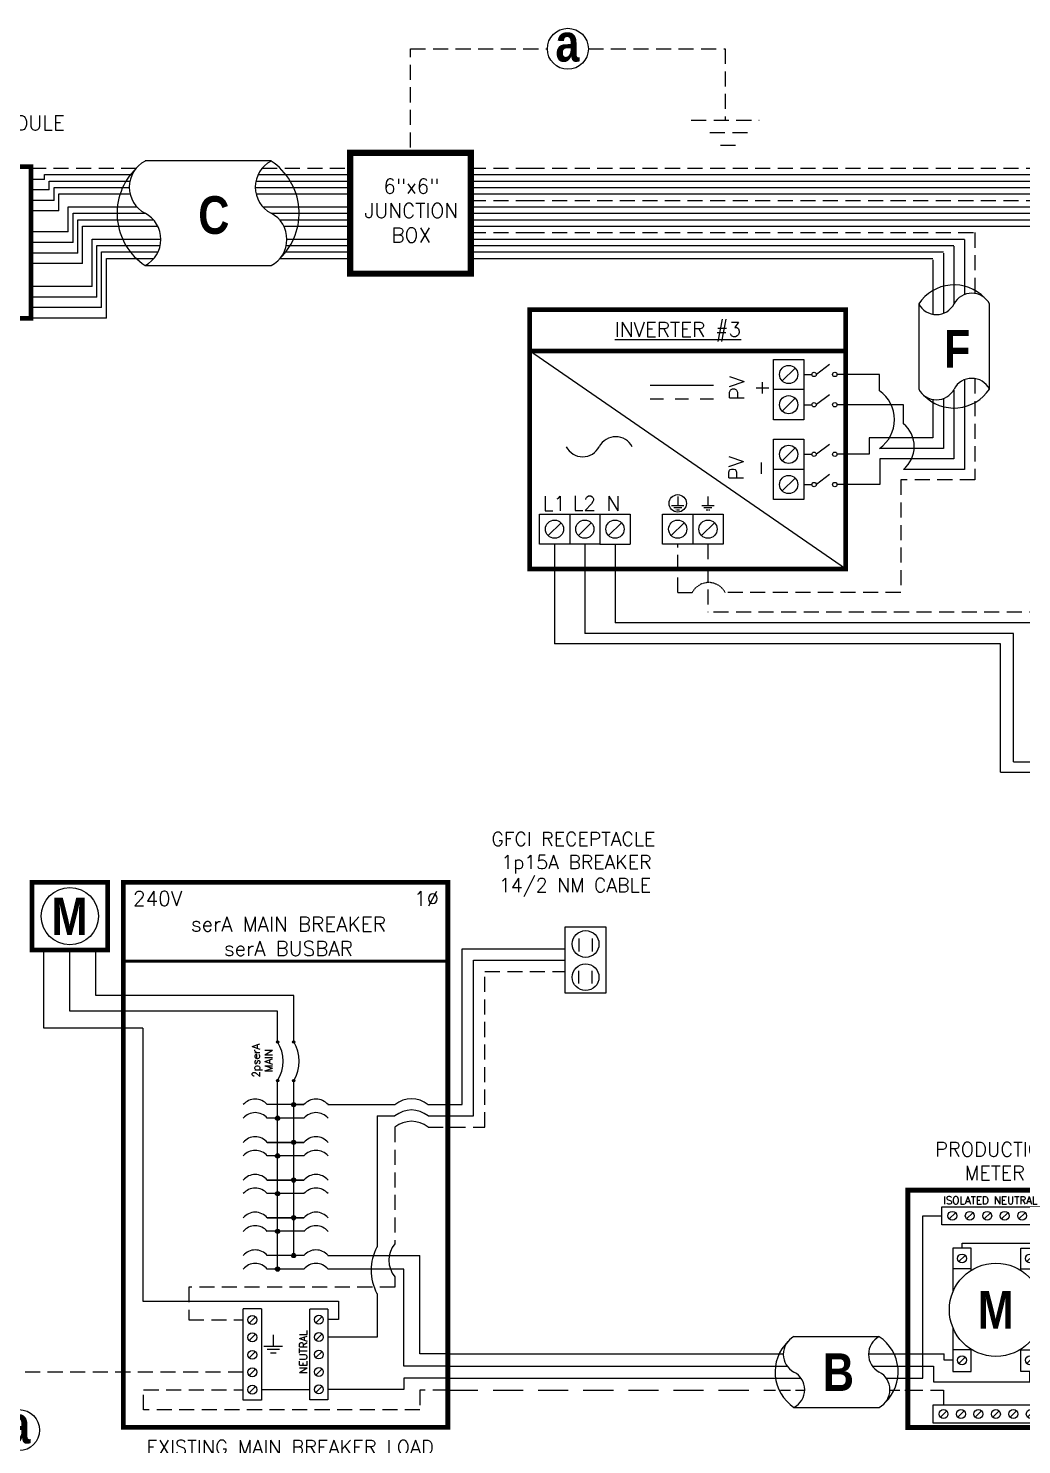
# Model space of a CAD drawing. Header units: feet. Extents: x 8036 to 8793, y 15297 to 15832.
# Drawn here: x 8292.4 to 8540.1, y 15478.8 to 15831.9 of the extents above; entities that cross this region are included whole.
import ezdxf

# ---------------------------------------------------------------- set-up
doc = ezdxf.new("R2010")
doc.units = ezdxf.units.FT
doc.header["$MEASUREMENT"] = 0
doc.linetypes.add('DASHED', pattern=[0.75, 0.5, -0.25])
doc.linetypes.add('HIDDEN', pattern=[0.375, 0.25, -0.125])
doc.layers.add('TEXT', color=7, linetype='Continuous')
doc.styles.add('ONE LINE TXT', font='techb___.ttf')
doc.styles.get("Standard").update_dxf_attribs({"font": 'simplex.shx'})

# ---------------------------------------------------------------- blocks, each defined once
blk = doc.blocks.new('8x8box')
at = {"lineweight": 50, "const_width": 1.19}
blk.add_lwpolyline([(37.78, 0), (0, 0), (0, 37.78), (37.78, 37.78)], close=True, dxfattribs=at)
at = {"color": 1, "char_height": 3.6576, "attachment_point": 5}
for s, width, insert in [(' \\PMOUNTED \\PUNDER SOLAR MODULE\\P{\\fVerdana|b1|i0|c0|p34;NEC 690.34}', 73.0127, (18.01, 51.7)), ('8"x8"  JUNCTION BOX ', 0.4767, (19.03, 19.26))]:
    blk.add_mtext_dynamic_manual_height_columns(s, width=width, gutter_width=7.17, heights=[0], dxfattribs=dict(at, insert=insert))
blk = doc.blocks.new('6x6box')
at = {"lineweight": 50, "const_width": 1.53}
blk.add_lwpolyline([(30.1, 0), (0, 0), (0, 30.1), (30.1, 30.1)], close=True, dxfattribs=at)
at = {"color": 1, "insert": (15.24, 15.71), "char_height": 3.6576, "width": 0.4767, "attachment_point": 5}
blk.add_mtext('6"x6"  JUNCTION BOX  ', dxfattribs=at)
blk = doc.blocks.new('*U14')
at = {"color": 7, "linetype": 'Continuous'}
for p, q in [((-7.14, 13.31), (-28.39, 13.31)), ((-28.39, -4.31), (-7.14, -4.31))]:
    blk.add_line(p, q, dxfattribs=at)
at = {"color": 7}
for p, q in [((-35.53, 9), (-31.05, 9)), ((-9.81, 9), (0, 9))]:
    blk.add_line(p, q, dxfattribs=at)
at = {"color": 10}
for p, q in [((-35.53, 6), (-30.11, 6)), ((-8.87, 6), (0, 6))]:
    blk.add_line(p, q, dxfattribs=at)
at = {"color": 253}
for p, q in [((-35.53, 3), (-26.66, 3)), ((-5.41, 3), (0, 3))]:
    blk.add_line(p, q, dxfattribs=at)
at = {"color": 92, "linetype": 'HIDDEN', "ltscale": 10}
for p, q in [((-4.48, 0), (0, 0)), ((-35.53, 0), (-25.72, 0))]:
    blk.add_line(p, q, dxfattribs=at)
at = {"color": 7, "linetype": 'Continuous'}
for centre, start, end in [((-22.54, 4.5), 133.9732, 236.4265), ((-12.99, 4.5), 313.9732, 56.4265)]:
    blk.add_arc(centre, 10.58, start, end, dxfattribs=at)
at = {"linetype": 'Continuous'}
for centre, start, end in [((-26.08, 8.91), 117.6639, 242.3361), ((-4.83, 8.91), 117.6639, 242.3361), ((-30.7, 0.09), 297.6639, 62.3361), ((-9.45, 0.09), 297.6639, 62.3361)]:
    blk.add_arc(centre, 4.98, start, end, dxfattribs=at)
blk = doc.blocks.new('*U28')
at = {"color": 7}
blk.add_line((-79.14, 9), (0, 9), dxfattribs=at)
at = {"color": 10}
blk.add_line((-79.14, 6), (0, 6), dxfattribs=at)
at = {"color": 253}
blk.add_line((-79.14, 3), (0, 3), dxfattribs=at)
at = {"color": 92, "linetype": 'DASHED', "ltscale": 15}
blk.add_line((-79.14, 0), (0, 0), dxfattribs=at)
blk = doc.blocks.new('productionMeter')
at = {"color": 253, "linetype": 'Continuous'}
for p, q in [((-39.9, 3), (-39.9, 43.45)), ((-39.9, 43.45), (-35.13, 43.45)), ((-3.71, 43.45), (-8.18, 43.45)), ((-3.71, 43.45), (-3.71, 3)), ((-43.61, 3), (-39.9, 3)), ((0, 3), (-3.71, 3))]:
    blk.add_line(p, q, dxfattribs=at)
at = {"color": 1, "linetype": 'Continuous'}
for p, q in [((-35.13, 41.18), (-35.13, 45.72)), ((-35.13, 45.72), (-8.18, 45.72)), ((-8.18, 45.72), (-8.18, 41.18)), ((-8.18, 41.18), (-35.13, 41.18)), ((-32.38, 35.4), (-32.38, 24.5)), ((-27.84, 35.4), (-32.38, 35.4)), ((-27.84, 29.86), (-27.84, 35.4)), ((-15.47, 29.86), (-15.47, 35.4)), ((-15.47, 35.4), (-10.93, 35.4)), ((-10.93, 35.4), (-10.93, 24.5)), ((-27.84, 30.21), (-32.38, 30.21)), ((-15.47, 30.21), (-10.93, 30.21)), ((-32.38, 15.55), (-32.38, 4.64)), ((-10.93, 15.55), (-10.93, 4.64)), ((-27.84, 10.04), (-32.38, 10.04)), ((-27.84, 4.64), (-27.84, 10.18)), ((-15.47, 4.64), (-15.47, 10.18)), ((-15.47, 10.04), (-10.93, 10.04)), ((-32.38, 4.64), (-27.84, 4.64)), ((-10.93, 4.64), (-15.47, 4.64)), ((-37.32, -8.24), (-37.32, -3.7)), ((-37.32, -3.7), (-10.37, -3.7)), ((-10.37, -3.7), (-10.37, -8.24)), ((-10.37, -8.24), (-37.32, -8.24))]:
    blk.add_line(p, q, dxfattribs=at)
at = {"color": 4, "linetype": 'Continuous'}
for p, q in [((-31.74, 44.23), (-33.32, 42.66)), ((-27.39, 44.23), (-28.97, 42.66)), ((-23.04, 44.23), (-24.62, 42.66)), ((-18.69, 44.23), (-20.26, 42.66)), ((-14.34, 44.23), (-15.91, 42.66)), ((-9.99, 44.23), (-11.56, 42.66)), ((-29.33, 33.59), (-30.9, 32.02)), ((-12.41, 33.59), (-13.98, 32.02)), ((-29.33, 8.23), (-30.9, 6.66)), ((-12.41, 8.23), (-13.98, 6.66)), ((-33.93, -5.19), (-35.51, -6.76)), ((-29.58, -5.19), (-31.15, -6.76)), ((-25.23, -5.19), (-26.8, -6.76)), ((-20.88, -5.19), (-22.45, -6.76)), ((-16.53, -5.19), (-18.1, -6.76)), ((-12.18, -5.19), (-13.75, -6.76))]:
    blk.add_line(p, q, dxfattribs=at)
at = {"color": 7}
for p, q in [((-30.11, 35.4), (-30.11, 36.59)), ((-30.11, 36.59), (-5.98, 36.59)), ((-5.98, 36.59), (-5.98, 9)), ((-43.61, 9), (-34.54, 9)), ((-34.54, 7.44), (-34.54, 9)), ((-32.38, 7.44), (-34.54, 7.44)), ((0, 9), (-5.98, 9))]:
    blk.add_line(p, q, dxfattribs=at)
at = {"color": 10, "linetype": 'Continuous'}
for p, q in [((-10.93, 32.81), (-8.25, 32.81)), ((-8.25, 32.81), (-8.25, 6)), ((-43.61, 6), (-37.24, 6)), ((-37.24, 6), (-37.24, 2.05)), ((-13.2, 2.05), (-13.2, 4.64)), ((0, 6), (-8.25, 6)), ((-37.24, 2.05), (-13.2, 2.05))]:
    blk.add_line(p, q, dxfattribs=at)
at = {"color": 92, "linetype": 'HIDDEN', "ltscale": 15}
for p, q in [((-43.61, 0), (-34.72, 0)), ((-12.97, 0), (-12.97, -3.7)), ((-12.97, 0), (0, 0)), ((-34.72, 0), (-34.72, -3.7))]:
    blk.add_line(p, q, dxfattribs=at)
at = {"lineweight": 50, "const_width": 1.19}
blk.add_lwpolyline([(-43.61, -9.34), (-43.61, 49.84), (0, 49.84), (0, -9.34)], close=True, dxfattribs=at)
at = {"color": 92, "linetype": 'Continuous', "lineweight": 5, "ltscale": 0.05, "flags": 128}
for points in [[(-5.04, -3.33), (-5.04, -6.18)], [(-2.7, -6.18), (-7.38, -6.18)], [(-6.57, -7.05), (-3.51, -7.05)], [(-5.76, -7.91), (-4.32, -7.91)]]:
    blk.add_lwpolyline(points, dxfattribs=at)
at = {"color": 4, "linetype": 'Continuous'}
for centre in [(-32.53, 43.45), (-28.18, 43.45), (-23.83, 43.45), (-19.48, 43.45), (-15.13, 43.45), (-10.78, 43.45), (-30.11, 32.81), (-13.2, 32.81), (-30.11, 7.44), (-13.2, 7.44), (-34.72, -5.97), (-30.37, -5.97), (-26.02, -5.97), (-21.67, -5.97), (-17.32, -5.97), (-12.97, -5.97)]:
    blk.add_circle(centre, 1.11, dxfattribs=at)
at = {"linetype": 'Continuous'}
blk.add_circle((-21.65, 20.02), 11.62, dxfattribs=at)
at = {"color": 4, "linetype": 'Continuous'}
blk.add_text('ISOLATED NEUTRAL', height=1.8743, dxfattribs=at).set_placement((-34.77, 46.37))
at = {"color": 253, "linetype": 'Continuous', "style": 'ONE LINE TXT'}
blk.add_text('M', height=9.38, dxfattribs=at).set_placement((-26.21, 15.31))
at = {"color": 1, "insert": (-21.93, 57.08), "char_height": 3.5433, "attachment_point": 5}
blk.add_mtext_dynamic_manual_height_columns('PRODUCTION METER', width=1.3203, gutter_width=7.17, heights=[0], dxfattribs=at)
blk = doc.blocks.new('*U19')
at = {"color": 7}
blk.add_blockref('productionMeter', (0, 0), dxfattribs=at)
blk = doc.blocks.new('breakerPanel')
at = {"linetype": 'Continuous'}
h = blk.add_hatch(color=1, dxfattribs=at)
h.dxf.hatch_style = 1
edge = h.paths.add_edge_path()
edge.add_arc((-42.47, 86.8), 0.291, 0, 360)
h = blk.add_hatch(color=1, dxfattribs=at)
h.dxf.hatch_style = 1
edge = h.paths.add_edge_path()
edge.add_arc((-38.44, 86.8), 0.291, 0, 360)
h = blk.add_hatch(color=1, dxfattribs=at)
h.dxf.hatch_style = 1
edge = h.paths.add_edge_path()
edge.add_arc((-42.47, 77.16), 0.291, 0, 360)
h = blk.add_hatch(color=1, dxfattribs=at)
h.dxf.hatch_style = 1
edge = h.paths.add_edge_path()
edge.add_arc((-38.44, 77.16), 0.291, 0, 360)
h = blk.add_hatch(color=1, dxfattribs=at)
h.dxf.hatch_style = 1
edge = h.paths.add_edge_path()
edge.add_arc((-38.44, 71.16), 0.528, 0, 360)
h = blk.add_hatch(color=1, dxfattribs=at)
h.dxf.hatch_style = 1
edge = h.paths.add_edge_path()
edge.add_arc((-42.47, 67.78), 0.528, 0, 360)
h = blk.add_hatch(color=1, dxfattribs=at)
h.dxf.hatch_style = 1
edge = h.paths.add_edge_path()
edge.add_arc((-38.44, 61.76), 0.528, 0, 360)
h = blk.add_hatch(color=1, dxfattribs=at)
h.dxf.hatch_style = 1
edge = h.paths.add_edge_path()
edge.add_arc((-42.47, 58.38), 0.528, 0, 360)
h = blk.add_hatch(color=1, dxfattribs=at)
h.dxf.hatch_style = 1
edge = h.paths.add_edge_path()
edge.add_arc((-42.47, 48.98), 0.528, 0, 360)
h = blk.add_hatch(color=1, dxfattribs=at)
h.dxf.hatch_style = 1
edge = h.paths.add_edge_path()
edge.add_arc((-38.44, 52.36), 0.528, 0, 360)
h = blk.add_hatch(color=1, dxfattribs=at)
h.dxf.hatch_style = 1
edge = h.paths.add_edge_path()
edge.add_arc((-38.44, 42.95), 0.528, 0, 360)
h = blk.add_hatch(color=1, dxfattribs=at)
h.dxf.hatch_style = 1
edge = h.paths.add_edge_path()
edge.add_arc((-42.47, 39.58), 0.528, 0, 360)
h = blk.add_hatch(color=1, dxfattribs=at)
h.dxf.hatch_style = 1
edge = h.paths.add_edge_path()
edge.add_arc((-38.44, 33.55), 0.528, 0, 360)
h = blk.add_hatch(color=1, dxfattribs=at)
h.dxf.hatch_style = 1
edge = h.paths.add_edge_path()
edge.add_arc((-42.47, 30.17), 0.528, 0, 360)
at = {"color": 155, "true_color": 0x647190}
blk.add_line((-80.92, 126.59), (0, 126.59), dxfattribs=at)
at = {"color": 253, "linetype": 'Continuous'}
for p, q in [((-100.73, 90.2), (-100.73, 109.7)), ((-76.04, 90.2), (-100.73, 90.2)), ((-76.04, 90.2), (-76.04, 22.16)), ((-76.04, 22.16), (-27.25, 22.16)), ((-27.25, 22.16), (-27.25, 17.57)), ((-27.25, 17.57), (-29.89, 17.57)), ((-11.01, 0.16), (-29.89, 0.16)), ((0, 3), (-11.01, 3)), ((-11.01, 3), (-11.01, 0.16))]:
    blk.add_line(p, q, dxfattribs=at)
at = {"color": 10, "linetype": 'Continuous'}
for p, q in [((-94.24, 94.51), (-94.24, 109.7)), ((-42.47, 94.51), (-94.24, 94.51)), ((-42.47, 87.09), (-42.47, 94.51)), ((-42.47, 30.17), (-42.47, 76.87)), ((-35.88, 67.78), (-45.04, 67.78)), ((-35.88, 58.38), (-45.04, 58.38)), ((-35.88, 48.98), (-45.04, 48.98)), ((-35.88, 39.58), (-45.04, 39.58)), ((-35.88, 30.17), (-45.04, 30.17)), ((-10.98, 30.17), (-29.89, 30.17)), ((-10.98, 6), (-10.98, 30.17)), ((0, 6), (-10.98, 6))]:
    blk.add_line(p, q, dxfattribs=at)
at = {"color": 7, "linetype": 'Continuous'}
for p, q in [((-87.75, 98.34), (-87.75, 109.7)), ((-38.44, 98.34), (-87.75, 98.34)), ((-38.44, 87.09), (-38.44, 98.34)), ((-38.44, 61.76), (-38.44, 76.87)), ((-35.88, 71.16), (-45.04, 71.16)), ((-38.44, 71.16), (-35.88, 71.16)), ((-45.04, 61.76), (-35.88, 61.76)), ((-35.88, 61.76), (-45.04, 61.76)), ((-38.44, 52.36), (-38.44, 61.76)), ((-45.04, 52.36), (-35.88, 52.36)), ((-35.88, 52.36), (-45.04, 52.36)), ((-38.44, 42.95), (-38.44, 52.36)), ((-45.04, 42.95), (-35.88, 42.95)), ((-35.88, 42.95), (-45.04, 42.95)), ((-38.44, 33.55), (-38.44, 42.95)), ((-35.88, 33.55), (-45.04, 33.55)), ((-6.96, 9), (-6.96, 33.55))]:
    blk.add_line(p, q, dxfattribs=at)
at = {"lineweight": 50}
blk.add_line((-80.92, 106.95), (0, 106.95), dxfattribs=at)
at = {"color": 7}
for p, q in [((-29.89, 33.55), (-6.96, 33.55)), ((0, 9), (-6.96, 9))]:
    blk.add_line(p, q, dxfattribs=at)
at = {"color": 1, "linetype": 'Continuous'}
for p, q in [((-51.03, -2.51), (-51.03, 20.23)), ((-46.49, 20.23), (-51.03, 20.23)), ((-46.49, 20.23), (-46.49, -2.51)), ((-34.43, -2.43), (-34.43, 20.16)), ((-29.89, 20.16), (-34.43, 20.16)), ((-29.89, 20.16), (-29.89, -2.43)), ((-46.49, -2.51), (-51.03, -2.51)), ((-29.89, -2.43), (-34.43, -2.43))]:
    blk.add_line(p, q, dxfattribs=at)
at = {"color": 4, "linetype": 'Continuous'}
for p, q in [((-47.97, 18.28), (-49.55, 16.71)), ((-31.37, 18.35), (-32.94, 16.78)), ((-47.97, 13.93), (-49.55, 12.36)), ((-31.37, 14), (-32.94, 12.43)), ((-47.97, 9.58), (-49.55, 8.01)), ((-31.37, 9.65), (-32.94, 8.08)), ((-47.97, 5.23), (-49.55, 3.66)), ((-31.37, 5.3), (-32.94, 3.73)), ((-47.97, 0.88), (-49.55, -0.69)), ((-31.37, 0.95), (-32.94, -0.62))]:
    blk.add_line(p, q, dxfattribs=at)
at = {"color": 92, "linetype": 'HIDDEN', "ltscale": 15}
for p, q in [((-51.03, 4.44), (-106.89, 4.44)), ((-106.89, 4.44), (-106.89, -4.87)), ((-75.84, -4.96), (-75.84, 0.09)), ((-75.84, 0.09), (-51.03, 0.09)), ((0, 0), (-6.96, 0)), ((-6.96, 0), (-6.96, -4.96)), ((-6.96, -4.96), (-75.84, -4.96)), ((-106.89, -15.1), (-106.89, -24.84))]:
    blk.add_line(p, q, dxfattribs=at)
at = {"color": 92, "linetype": 'Continuous', "ltscale": 15}
blk.add_line((-34.43, 0.09), (-46.49, 0.09), dxfattribs=at)
at = {"lineweight": 50, "const_width": 1.19}
for points in [[(-103.67, 109.7), (-103.67, 126.59), (-84.82, 126.59), (-84.82, 109.7)], [(-80.92, -9.3), (-80.92, 126.59), (0, 126.59), (0, -9.3)]]:
    blk.add_lwpolyline(points, close=True, dxfattribs=at)
at = {"color": 92, "linetype": 'Continuous', "lineweight": 5, "ltscale": 0.05, "flags": 128}
for points in [[(-45.88, 10.97), (-41.2, 10.97)], [(-43.54, 13.81), (-43.54, 10.97)], [(-42.01, 10.1), (-45.07, 10.1)], [(-42.82, 9.23), (-44.25, 9.23)]]:
    blk.add_lwpolyline(points, dxfattribs=at)
at = {"color": 92, "linetype": 'Continuous', "ltscale": 4, "flags": 128}
for points in [[(-115.37, -24.84), (-98.41, -24.84)], [(-101.35, -27.98), (-112.43, -27.98)], [(-104.29, -31.12), (-109.49, -31.12)]]:
    blk.add_lwpolyline(points, dxfattribs=at)
at = {"linetype": 'Continuous'}
blk.add_circle((-94.24, 118.15), 7.15, dxfattribs=at)
at = {"color": 1, "linetype": 'Continuous'}
for centre, radius in [((-42.47, 86.8), 0.291), ((-38.44, 86.8), 0.291), ((-42.47, 77.16), 0.291), ((-38.44, 77.16), 0.291), ((-38.44, 71.16), 0.528), ((-42.47, 67.78), 0.528), ((-38.44, 61.76), 0.528), ((-42.47, 58.38), 0.528), ((-42.47, 48.98), 0.528), ((-38.44, 52.36), 0.528), ((-38.44, 42.95), 0.528), ((-42.47, 39.58), 0.528), ((-38.44, 33.55), 0.528), ((-42.47, 30.17), 0.528)]:
    blk.add_circle(centre, radius, dxfattribs=at)
at = {"color": 4, "linetype": 'Continuous'}
for centre in [(-48.76, 17.49), (-32.16, 17.57), (-48.76, 13.14), (-32.16, 13.21), (-48.76, 8.79), (-32.16, 8.86), (-48.76, 4.44), (-32.16, 4.51), (-48.76, 0.09), (-32.16, 0.16)]:
    blk.add_circle(centre, 1.11, dxfattribs=at)
at = {"color": 7, "linetype": 'Continuous'}
blk.add_circle((-106.89, -9.99), 5.11, dxfattribs=at)
at = {"color": 1, "linetype": 'Continuous'}
for centre, radius, start, end in [((-50.14, 81.98), 9.06, 327.8708, 32.1292), ((-46.11, 81.98), 9.06, 327.8708, 32.1292), ((-48.03, 68.62), 3.93, 40.3392, 139.6608), ((-32.88, 68.62), 3.93, 40.3392, 139.6608), ((-48.03, 65.24), 3.93, 40.3392, 139.6608), ((-32.88, 65.24), 3.93, 40.3392, 139.6608), ((-48.03, 59.21), 3.93, 40.3392, 139.6608), ((-32.88, 59.21), 3.93, 40.3392, 139.6608), ((-48.03, 55.84), 3.93, 40.3392, 139.6608), ((-32.88, 55.84), 3.93, 40.3392, 139.6608), ((-48.03, 49.81), 3.93, 40.3392, 139.6608), ((-32.88, 49.81), 3.93, 40.3392, 139.6608), ((-48.03, 46.43), 3.93, 40.3392, 139.6608), ((-32.88, 46.43), 3.93, 40.3392, 139.6608), ((-48.03, 40.41), 3.93, 40.3392, 139.6608), ((-32.88, 40.41), 3.93, 40.3392, 139.6608), ((-48.03, 37.03), 3.93, 40.3392, 139.6608), ((-32.88, 37.03), 3.93, 40.3392, 139.6608), ((-48.03, 31.01), 3.93, 40.3392, 139.6608), ((-32.88, 31.01), 3.93, 40.3392, 139.6608), ((-48.03, 27.63), 3.93, 40.3392, 139.6608), ((-32.88, 27.63), 3.93, 40.3392, 139.6608)]:
    blk.add_arc(centre, radius, start, end, dxfattribs=at)
at = {"color": 253, "linetype": 'Continuous', "style": 'ONE LINE TXT'}
blk.add_text('M', height=9.38, dxfattribs=at).set_placement((-98.8, 113.43))
at = {"color": 4, "linetype": 'Continuous'}
blk.add_text('NEUTRAL', height=1.874, rotation=90, dxfattribs=at).set_placement((-35.08, 4.08))
at = {"color": 1, "attachment_point": 5}
for s, width, gutter_width, heights, insert, char_height in [('EXISTING\\P120/240V UTILITY METER', 0.0523, 7.17, [0], (-118.95, 118.48), 3.5433), ('240V', 0.1481, 0.75, [0], (-72.39, 122.54), 3.658), ('1∅', 0.1481, 0.75, [0], (-5.31, 122.54), 3.658), ('serA MAIN BREAKER\\PserA BUSBAR', 72.4998, 0.75, [0], (-39.75, 113.14), 3.6576), ('EXISTING MAIN BREAKER LOAD CENTER\\P2pocA BACK FEED BREAKER\\P{\\fVerdana|b1|i0|c0|p34;NEC 690.64}', 79.2627, 97.94, [154.49], (-39.35, -23.14), 3.5433)]:
    blk.add_mtext_dynamic_manual_height_columns(s, width=width, gutter_width=gutter_width, heights=heights, dxfattribs=dict(at, insert=insert, char_height=char_height))
at = {"color": 4, "linetype": 'Continuous', "insert": (-46.25, 82.15), "char_height": 1.874, "attachment_point": 5, "rotation": 90}
blk.add_mtext_dynamic_manual_height_columns('2pserA\\PMAIN', width=0.1481, gutter_width=0.75, heights=[0], dxfattribs=at)
at = {"color": 1, "linetype": 'Continuous', "insert": (-110.08, -3.93), "char_height": 9.3833, "attachment_point": 1, "style": 'ONE LINE TXT'}
blk.add_mtext_dynamic_manual_height_columns('{\\W1;\\C256;a}', width=0.1385, gutter_width=2.13, heights=[0], dxfattribs=at)
blk = doc.blocks.new('*U18')
at = {"color": 7}
blk.add_blockref('breakerPanel', (0, 0), dxfattribs=at)
blk = doc.blocks.new('gfci1')
at = {"color": 7, "linetype": 'Continuous'}
for p, q in [((33.46, 0), (33.46, 38.87)), ((33.46, 38.87), (59.14, 38.87)), ((62.57, 41.42), (62.57, 38.21)), ((65.87, 41.42), (65.87, 38.21)), ((62.57, 30.17), (62.57, 33.39)), ((65.87, 30.17), (65.87, 33.39)), ((0, 0), (16.69, 0)), ((24.94, 0), (33.46, 0))]:
    blk.add_line(p, q, dxfattribs=at)
at = {"color": 253, "linetype": 'Continuous'}
for p, q in [((36.28, -2.82), (36.28, 36.06)), ((36.28, 36.06), (59.14, 36.06)), ((12.22, -2.82), (16.69, -2.82)), ((12.22, -2.82), (12.22, -35.5)), ((24.94, -2.82), (36.28, -2.82)), ((12.22, -47.07), (12.22, -57.95)), ((12.22, -57.95), (0, -57.95))]:
    blk.add_line(p, q, dxfattribs=at)
at = {"color": 7}
blk.add_line((16.69, -45.52), (16.69, -45.52), dxfattribs=at)
at = {"color": 7, "linetype": 'Continuous'}
blk.add_lwpolyline([(59.14, 44.31), (69.3, 44.31), (69.3, 27.81), (59.14, 27.81)], close=True, dxfattribs=at)
for centre in [(64.22, 40.06), (64.22, 31.78)]:
    blk.add_circle(centre, 3.33, dxfattribs=at)
blk.add_arc((20.81, -4.99), 6.47, 50.3905, 129.6095, dxfattribs=at)
at = {"color": 253, "linetype": 'Continuous'}
for centre, radius, start, end in [((20.81, -7.8), 6.47, 50.3905, 129.6095), ((22.72, -41.29), 11.99, 151.1704, 208.8296)]:
    blk.add_arc(centre, radius, start, end, dxfattribs=at)
at = {"layer": 'TEXT', "color": 92, "linetype": 'HIDDEN', "ltscale": 15}
for p, q in [((39.09, -5.63), (39.09, 33.24)), ((39.09, 33.24), (59.14, 33.24)), ((16.69, -5.63), (16.69, -34.69)), ((24.94, -5.63), (39.09, -5.63)), ((16.69, -45.52), (-34.69, -45.52)), ((-34.69, -45.52), (-34.69, -53.67)), ((16.69, -42.94), (16.69, -45.52)), ((-34.69, -53.67), (-21.14, -53.67))]:
    blk.add_line(p, q, dxfattribs=at)
at = {"layer": 'TEXT', "color": 92, "linetype": 'Continuous', "ltscale": 15}
for centre, start, end in [((20.81, -10.62), 50.3905, 129.6095), ((21.67, -38.81), 140.3905, 219.6095)]:
    blk.add_arc(centre, 6.47, start, end, dxfattribs=at)
at = {"layer": 'TEXT', "color": 1, "insert": (27.72, 67.97), "char_height": 3.4544, "attachment_point": 1}
blk.add_mtext_dynamic_manual_height_columns('\\A1;\\pi12.999;GFCI RECEPTACLE\\P\\pi15.467;1p15A BREAKER\\P\\pi14.891;14/2 NM CABLE', width=71.8931, gutter_width=92.23, heights=[24.13], dxfattribs=at)

msp = doc.modelspace()

# ---------------------------------------------------------------- linework, layer by layer
at = {"color": 92, "linetype": 'HIDDEN', "ltscale": 15}
for p, q in [((8387.7, 15802.22), (8387.7, 15826.82)), ((8387.7, 15826.82), (8421.81, 15826.82)), ((8432.04, 15826.82), (8466.15, 15826.82)), ((8466.15, 15826.82), (8466.15, 15809.03)), ((8293.11, 15797.07), (8319.33, 15797.07)), ((8350.74, 15797.07), (8372.65, 15797.07)), ((8402.75, 15797.07), (8417.39, 15797.07)), ((8417.39, 15797.07), (8787.27, 15797.07)), ((8402.75, 15789.03), (8417.39, 15789.03)), ((8417.39, 15789.03), (8657.83, 15789.03)), ((8402.75, 15780.99), (8417.39, 15780.99)), ((8417.39, 15780.99), (8528.4, 15780.99)), ((8528.4, 15780.99), (8528.4, 15765.83)), ((8528.4, 15744.59), (8528.4, 15719.34)), ((8528.4, 15719.34), (8509.9, 15719.34)), ((8509.9, 15719.34), (8509.9, 15691.26)), ((8454.32, 15691.26), (8454.32, 15703.3)), ((8461.85, 15703.3), (8461.85, 15686.33)), ((8454.32, 15691.26), (8457.92, 15691.26)), ((8509.9, 15691.26), (8466.16, 15691.26)), ((8545.73, 15686.33), (8461.85, 15686.33))]:
    msp.add_line(p, q, dxfattribs=at)
at = {"color": 7, "linetype": 'Continuous'}
for p, q in [((8352.96, 15798.85), (8321.54, 15798.85)), ((8296.47, 15794.26), (8293.11, 15794.26)), ((8296.47, 15795.46), (8318.3, 15795.46)), ((8296.47, 15794.26), (8296.47, 15795.46)), ((8298.84, 15792.25), (8317.6, 15792.25)), ((8298.84, 15789.02), (8298.84, 15792.25)), ((8349.01, 15792.25), (8372.65, 15792.25)), ((8349.71, 15795.46), (8372.65, 15795.46)), ((8402.75, 15795.46), (8417.39, 15795.46)), ((8402.75, 15792.25), (8417.39, 15792.25)), ((8417.39, 15795.46), (8784.64, 15795.46)), ((8417.39, 15792.25), (8779.4, 15792.25)), ((8298.84, 15789.02), (8293.11, 15789.02)), ((8302.4, 15787.43), (8319.47, 15787.43)), ((8302.4, 15781.15), (8302.4, 15787.43)), ((8350.89, 15787.43), (8372.65, 15787.43)), ((8402.75, 15787.43), (8417.39, 15787.43)), ((8417.39, 15787.43), (8655.21, 15787.43)), ((8304.77, 15784.21), (8323.6, 15784.21)), ((8304.77, 15775.91), (8304.77, 15784.21)), ((8355.01, 15784.21), (8372.65, 15784.21)), ((8402.75, 15784.21), (8417.39, 15784.21)), ((8417.39, 15784.21), (8649.97, 15784.21)), ((8302.4, 15781.15), (8293.11, 15781.15)), ((8308.32, 15779.38), (8325.48, 15779.38)), ((8308.32, 15767.54), (8308.32, 15779.38)), ((8356.9, 15779.38), (8372.65, 15779.38)), ((8402.75, 15779.38), (8417.39, 15779.38)), ((8417.39, 15779.38), (8525.78, 15779.38)), ((8525.78, 15779.3), (8525.78, 15765.54)), ((8304.77, 15775.91), (8293.11, 15775.91)), ((8310.69, 15776.17), (8324.78, 15776.17)), ((8310.69, 15762.29), (8310.69, 15776.17)), ((8356.2, 15776.17), (8372.65, 15776.17)), ((8402.75, 15776.17), (8417.39, 15776.17)), ((8417.39, 15776.17), (8520.54, 15776.17)), ((8520.54, 15775.91), (8520.54, 15760.88)), ((8321.54, 15772.78), (8352.96, 15772.78)), ((8308.32, 15767.54), (8293.11, 15767.54)), ((8310.69, 15762.29), (8293.11, 15762.29)), ((8514.4, 15763.23), (8514.4, 15741.99)), ((8532.03, 15741.99), (8532.03, 15763.23)), ((8496.17, 15697.13), (8417.39, 15751.5)), ((8463.22, 15742.89), (8447.45, 15742.89)), ((8504.65, 15745.62), (8494.02, 15745.62)), ((8504.65, 15741.51), (8504.65, 15745.62)), ((8525.78, 15744.3), (8525.78, 15721.96)), ((8450.75, 15739.48), (8447.45, 15739.48)), ((8456.98, 15739.48), (8453.69, 15739.48)), ((8463.22, 15739.48), (8459.92, 15739.48)), ((8520.54, 15739.63), (8520.54, 15727.21)), ((8510.61, 15738.08), (8494.02, 15738.08)), ((8510.61, 15733.36), (8510.61, 15738.08)), ((8520.54, 15727.21), (8504.65, 15727.21)), ((8525.78, 15721.96), (8510.61, 15721.96)), ((8423.61, 15703.3), (8423.61, 15678.44)), ((8534.81, 15678.44), (8423.61, 15678.44)), ((8534.81, 15646.45), (8534.81, 15678.44)), ((8534.81, 15646.45), (8727.4, 15646.45))]:
    msp.add_line(p, q, dxfattribs=at)
at = {"color": 253, "linetype": 'Continuous'}
for p, q in [((8297.66, 15793.86), (8317.76, 15793.86)), ((8297.66, 15791.64), (8297.66, 15793.86)), ((8349.17, 15793.86), (8372.65, 15793.86)), ((8402.75, 15793.86), (8417.39, 15793.86)), ((8417.39, 15793.86), (8782.02, 15793.86)), ((8297.66, 15791.64), (8293.11, 15791.64)), ((8300.03, 15790.64), (8317.8, 15790.64)), ((8300.03, 15786.4), (8300.03, 15790.64)), ((8349.21, 15790.64), (8372.65, 15790.64)), ((8402.75, 15790.64), (8417.39, 15790.64)), ((8417.39, 15790.64), (8776.78, 15790.64)), ((8300.03, 15786.4), (8293.11, 15786.4)), ((8303.58, 15785.82), (8321.53, 15785.82)), ((8303.58, 15778.53), (8303.58, 15785.82)), ((8352.95, 15785.82), (8372.65, 15785.82)), ((8402.75, 15785.82), (8417.39, 15785.82)), ((8417.39, 15785.82), (8652.59, 15785.82)), ((8305.95, 15782.6), (8324.7, 15782.6)), ((8305.95, 15773.29), (8305.95, 15782.6)), ((8356.11, 15782.6), (8372.65, 15782.6)), ((8402.75, 15782.6), (8417.39, 15782.6)), ((8417.39, 15782.6), (8647.35, 15782.6)), ((8303.58, 15778.53), (8293.11, 15778.53)), ((8309.51, 15777.77), (8325.32, 15777.77)), ((8309.51, 15764.91), (8309.51, 15777.77)), ((8311.88, 15774.55), (8323.75, 15774.55)), ((8311.88, 15759.67), (8311.88, 15774.55)), ((8355.17, 15774.55), (8372.65, 15774.55)), ((8356.74, 15777.77), (8372.65, 15777.77)), ((8402.75, 15777.77), (8417.39, 15777.77)), ((8402.75, 15774.55), (8417.39, 15774.55)), ((8417.39, 15777.77), (8523.16, 15777.77)), ((8417.39, 15774.55), (8517.92, 15774.56)), ((8523.16, 15777.6), (8523.16, 15763.13)), ((8305.95, 15773.29), (8293.11, 15773.29)), ((8517.92, 15774.22), (8517.92, 15760.65)), ((8309.51, 15764.91), (8293.11, 15764.91)), ((8311.88, 15759.67), (8293.11, 15759.67)), ((8517.92, 15739.4), (8517.92, 15729.83)), ((8523.16, 15741.89), (8523.16, 15724.59)), ((8517.92, 15729.83), (8502.08, 15729.83)), ((8502.08, 15729.83), (8502.08, 15725.72)), ((8502.08, 15725.72), (8494.02, 15725.72)), ((8523.16, 15724.59), (8504.7, 15724.59)), ((8504.7, 15724.59), (8504.7, 15718.19)), ((8504.7, 15718.19), (8494.02, 15718.19)), ((8438.68, 15703.3), (8438.68, 15683.7)), ((8542.09, 15683.7), (8438.68, 15683.7))]:
    msp.add_line(p, q, dxfattribs=at)
at = {"color": 1, "linetype": 'Continuous'}
for p, q in [((8478.21, 15734.32), (8478.21, 15749.39)), ((8478.21, 15749.39), (8485.74, 15749.39)), ((8478.21, 15734.32), (8478.21, 15749.39)), ((8485.74, 15749.39), (8485.74, 15734.32)), ((8485.74, 15749.39), (8485.74, 15741.85)), ((8492.17, 15748.08), (8488.91, 15745.64)), ((8485.74, 15745.62), (8487.78, 15745.62)), ((8485.74, 15741.85), (8478.21, 15741.85)), ((8492.17, 15740.55), (8488.91, 15738.1)), ((8485.74, 15738.08), (8487.78, 15738.08)), ((8485.74, 15734.32), (8478.21, 15734.32)), ((8478.21, 15714.42), (8478.21, 15729.49)), ((8478.21, 15729.49), (8485.74, 15729.49)), ((8485.74, 15729.49), (8485.74, 15721.96)), ((8485.74, 15725.72), (8487.78, 15725.72)), ((8492.17, 15728.18), (8488.91, 15725.74)), ((8485.74, 15721.96), (8478.21, 15721.96)), ((8485.74, 15721.96), (8485.74, 15714.42)), ((8485.74, 15718.19), (8487.78, 15718.19)), ((8492.17, 15720.65), (8488.91, 15718.21)), ((8485.74, 15714.42), (8478.21, 15714.42)), ((8419.84, 15710.83), (8434.91, 15710.83)), ((8419.84, 15703.3), (8419.84, 15710.83)), ((8419.84, 15710.83), (8427.38, 15710.83)), ((8427.38, 15710.83), (8427.38, 15703.3)), ((8434.91, 15710.83), (8434.91, 15703.3)), ((8434.91, 15710.83), (8442.45, 15710.83)), ((8442.45, 15710.83), (8442.45, 15703.3)), ((8450.55, 15710.83), (8465.62, 15710.83)), ((8450.55, 15703.3), (8450.55, 15710.83)), ((8450.55, 15710.83), (8458.08, 15710.83)), ((8458.08, 15710.83), (8458.08, 15703.3)), ((8465.62, 15710.83), (8465.62, 15703.3)), ((8434.91, 15703.3), (8419.84, 15703.3)), ((8434.91, 15703.3), (8442.45, 15703.3)), ((8465.62, 15703.3), (8450.55, 15703.3))]:
    msp.add_line(p, q, dxfattribs=at)
at = {"color": 4, "linetype": 'Continuous'}
for p, q in [((8483.58, 15747.23), (8480.37, 15744.01)), ((8483.58, 15739.69), (8480.37, 15736.48)), ((8483.58, 15727.33), (8480.37, 15724.12)), ((8483.58, 15719.8), (8480.37, 15716.58)), ((8425.22, 15708.67), (8422, 15705.46)), ((8432.75, 15708.67), (8429.54, 15705.46)), ((8440.29, 15708.67), (8437.07, 15705.46)), ((8455.92, 15708.67), (8452.71, 15705.46)), ((8463.46, 15708.67), (8460.25, 15705.46))]:
    msp.add_line(p, q, dxfattribs=at)
at = {"color": 10, "linetype": 'Continuous'}
for p, q in [((8431.15, 15703.3), (8431.15, 15681.07)), ((8538.03, 15681.07), (8431.15, 15681.07)), ((8538.03, 15649.08), (8538.03, 15681.07)), ((8538.03, 15649.08), (8727.27, 15649.08))]:
    msp.add_line(p, q, dxfattribs=at)
at = {"color": 92, "linetype": 'HIDDEN', "ltscale": 15, "flags": 128}
for points in [[(8457.67, 15809.03), (8474.63, 15809.03)], [(8471.69, 15805.88), (8460.61, 15805.88)], [(8468.75, 15802.74), (8463.55, 15802.74)]]:
    msp.add_lwpolyline(points, dxfattribs=at)
at = {"lineweight": 50, "const_width": 1.19}
for points in [[(8417.39, 15697.13), (8417.39, 15761.78), (8496.17, 15761.78), (8496.17, 15697.13)], [(8417.39, 15751.5), (8417.39, 15761.78), (8496.17, 15761.78), (8496.17, 15751.5)]]:
    msp.add_lwpolyline(points, close=True, dxfattribs=at)
at = {"color": 92, "linetype": 'Continuous', "flags": 128}
for points in [[(8454.32, 15715.24), (8454.32, 15712.94)], [(8461.85, 15715.24), (8461.85, 15712.94)], [(8452.78, 15712.94), (8455.85, 15712.94)], [(8455.32, 15712.37), (8453.31, 15712.37)], [(8460.31, 15712.94), (8463.39, 15712.94)], [(8462.85, 15712.37), (8460.85, 15712.37)]]:
    msp.add_lwpolyline(points, dxfattribs=at)
at = {"color": 92, "linetype": 'HIDDEN', "flags": 128}
for points in [[(8454.79, 15711.8), (8453.84, 15711.8)], [(8462.32, 15711.8), (8461.38, 15711.8)]]:
    msp.add_lwpolyline(points, dxfattribs=at)
at = {"color": 7, "linetype": 'Continuous'}
msp.add_circle((8426.93, 15826.82), 5.11, dxfattribs=at)
at = {"color": 4, "linetype": 'Continuous'}
for centre in [(8481.98, 15745.62), (8481.98, 15738.08), (8481.98, 15725.72), (8481.98, 15718.19), (8423.61, 15707.06), (8431.15, 15707.06), (8438.68, 15707.06), (8454.32, 15707.06), (8461.85, 15707.06)]:
    msp.add_circle(centre, 2.27, dxfattribs=at)
at = {"color": 1, "linetype": 'Continuous'}
for centre in [(8488.32, 15745.62), (8493.48, 15745.62), (8488.32, 15738.08), (8493.48, 15738.08), (8488.32, 15725.72), (8493.48, 15725.72), (8488.32, 15718.19), (8493.48, 15718.19)]:
    msp.add_circle(centre, 0.541, dxfattribs=at)
at = {"color": 92, "linetype": 'Continuous'}
msp.add_circle((8454.32, 15713.49), 2.17, dxfattribs=at)
at = {"color": 7, "linetype": 'Continuous'}
for centre, radius, start, end in [((8330.19, 15785.81), 15.64, 133.9732, 236.4265), ((8344.3, 15785.81), 15.64, 313.9732, 56.4265), ((8523.21, 15757.38), 10.58, 43.9732, 146.4265), ((8523.21, 15747.84), 10.58, 223.9732, 326.4265)]:
    msp.add_arc(centre, radius, start, end, dxfattribs=at)
at = {"linetype": 'Continuous'}
for centre, radius, start, end in [((8324.96, 15792.33), 7.36, 117.6639, 242.3361), ((8356.37, 15792.33), 7.36, 117.6639, 242.3361), ((8318.12, 15779.3), 7.36, 297.6639, 62.3361), ((8349.54, 15779.3), 7.36, 297.6639, 62.3361), ((8527.62, 15760.92), 4.98, 27.6639, 152.3361), ((8518.81, 15765.54), 4.98, 207.6639, 332.3361), ((8527.62, 15739.68), 4.98, 27.6639, 152.3361), ((8499.52, 15734.36), 8.8, 305.6505, 54.3495), ((8518.81, 15744.3), 4.98, 207.6639, 332.3361), ((8505.84, 15727.66), 7.43, 309.9338, 50.0662), ((8438.87, 15725.44), 4.65, 27.6639, 152.3361), ((8430.63, 15729.76), 4.65, 207.6639, 332.3361)]:
    msp.add_arc(centre, radius, start, end, dxfattribs=at)
at = {"color": 92, "linetype": 'HIDDEN', "ltscale": 0.3}
msp.add_arc((8462.04, 15689.1), 4.65, 27.6639, 152.3361, dxfattribs=at)

# ---------------------------------------------------------------- block references
at = {"color": 7}
for name, p in [('8x8box', (8255.32, 15759.64)), ('6x6box', (8372.65, 15770.77)), ('gfci1', (8367.13, 15563.57)), ('*U18', (8397.02, 15492.41)), ('*U19', (8555.3, 15492.41)), ('*U14', (8511.69, 15492.41)), ('*U28', (8476.16, 15492.41))]:
    msp.add_blockref(name, p, dxfattribs=at)

# ---------------------------------------------------------------- texts
at = {"color": 1, "linetype": 'Continuous'}
msp.add_text('%%UINVERTER #3', height=3.6576, dxfattribs=at).set_placement((8438.6, 15755.05))
at = {"color": 1, "linetype": 'Continuous', "char_height": 9.3833, "attachment_point": 1, "style": 'ONE LINE TXT'}
for s, insert in [('{\\W1;\\C256;a}', (8423.83, 15833.01)), ('{\\W1;\\C256;C}', (8334.79, 15790.07)), ('{\\W1;\\C256;F}', (8520.7, 15756.7)), ('{\\W1;\\C256;B}', (8490.5, 15501.56))]:
    msp.add_mtext_dynamic_manual_height_columns(s, width=0.1385, gutter_width=2.13, heights=[0], dxfattribs=dict(at, insert=insert))
at = {"color": 1, "char_height": 3.658, "attachment_point": 5, "rotation": 90}
for s, width, insert in [('PV +', 2.8378, (8472.14, 15742.26)), ('PV -', 2.8013, (8471.91, 15722.29))]:
    msp.add_mtext_dynamic_manual_height_columns(s, width=width, gutter_width=0.75, heights=[0], dxfattribs=dict(at, insert=insert))
at = {"color": 1, "attachment_point": 5}
for s, insert, char_height in [('L1', (8423.55, 15713.47), 3.658), ('L2', (8431.02, 15713.5), 3.658), ('N', (8438.27, 15713.44), 3.66)]:
    msp.add_mtext_dynamic_manual_height_columns(s, width=0.1481, gutter_width=0.75, heights=[0], dxfattribs=dict(at, insert=insert, char_height=char_height))

doc.saveas('drawing.dxf')
